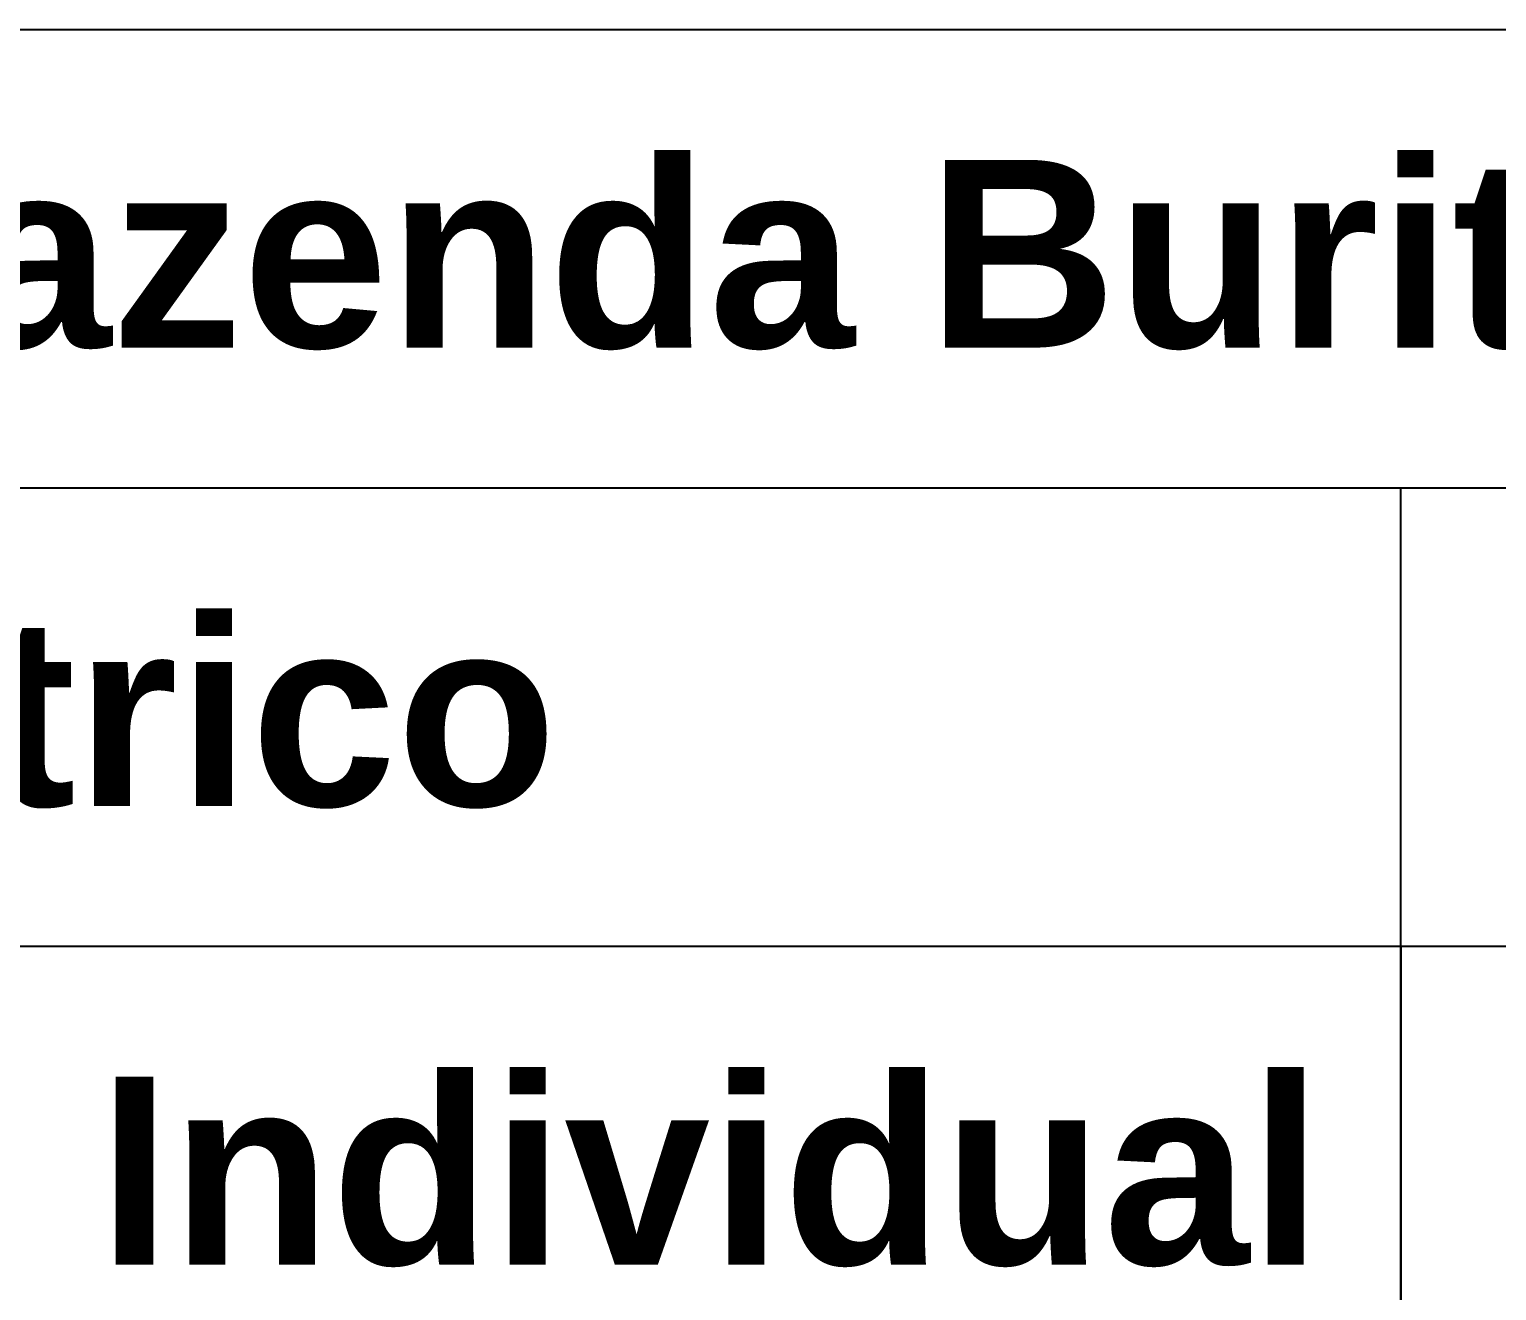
# Model space of a CAD drawing. Extents: x 1450 to 1868, y 82 to 351.
# Drawn here: x 1599.3 to 1663.3, y 296.3 to 351.3 of the extents above; entities that cross this region are included whole.
import ezdxf

# ---------------------------------------------------------------- set-up
doc = ezdxf.new("R2010")
doc.units = 0
doc.header["$LTSCALE"] = 0.5
doc.layers.get('0').update_dxf_attribs({"linetype": 'CONTINUOUS'})
doc.layers.add('INDICACAO_CIRCUITO', color=2, linetype='CONTINUOUS')
doc.styles.add('Arial', font='arialbd.ttf', dxfattribs={"height": 100})

# ---------------------------------------------------------------- blocks, each defined once
blk = doc.blocks.new('Caixa')
for p, q in [((0, -2000), (0, 0)), ((0, 0), (20893.1, 0)), ((20893.1, 0), (20893.1, -2000))]:
    blk.add_line(p, q)

msp = doc.modelspace()

# ---------------------------------------------------------------- linework, layer by layer
for points in [[(1450.157, 331.333), (1450.157, 351.333), (1868.019, 351.333), (1868.019, 331.333)], [(1450.157, 331.333), (1868.019, 331.333), (1868.019, 311.333)], [(1659.088, 311.333), (1659.088, 331.333)]]:
    msp.add_lwpolyline(points)

# ---------------------------------------------------------------- block references
at = {"xscale": 0.01000000108748102, "yscale": 0.01000000108748102, "zscale": 0.01000000108748102}
for p in [(1450.157, 311.333), (1659.088, 311.333)]:
    msp.add_blockref('Caixa', p, dxfattribs=at)

# ---------------------------------------------------------------- texts
at = {"layer": 'INDICACAO_CIRCUITO', "style": 'Arial'}
for s, height, p in [('Fazenda Buritizal Grosso', 8.18969, (1589.491, 337.45)), ('Cadastramento Elétrico', 8.18969, (1493.858, 317.45)), ('Individual', 8.1897, (1602.269, 297.45))]:
    msp.add_text(s, height=height, dxfattribs=at).set_placement(p)

doc.saveas('drawing.dxf')
